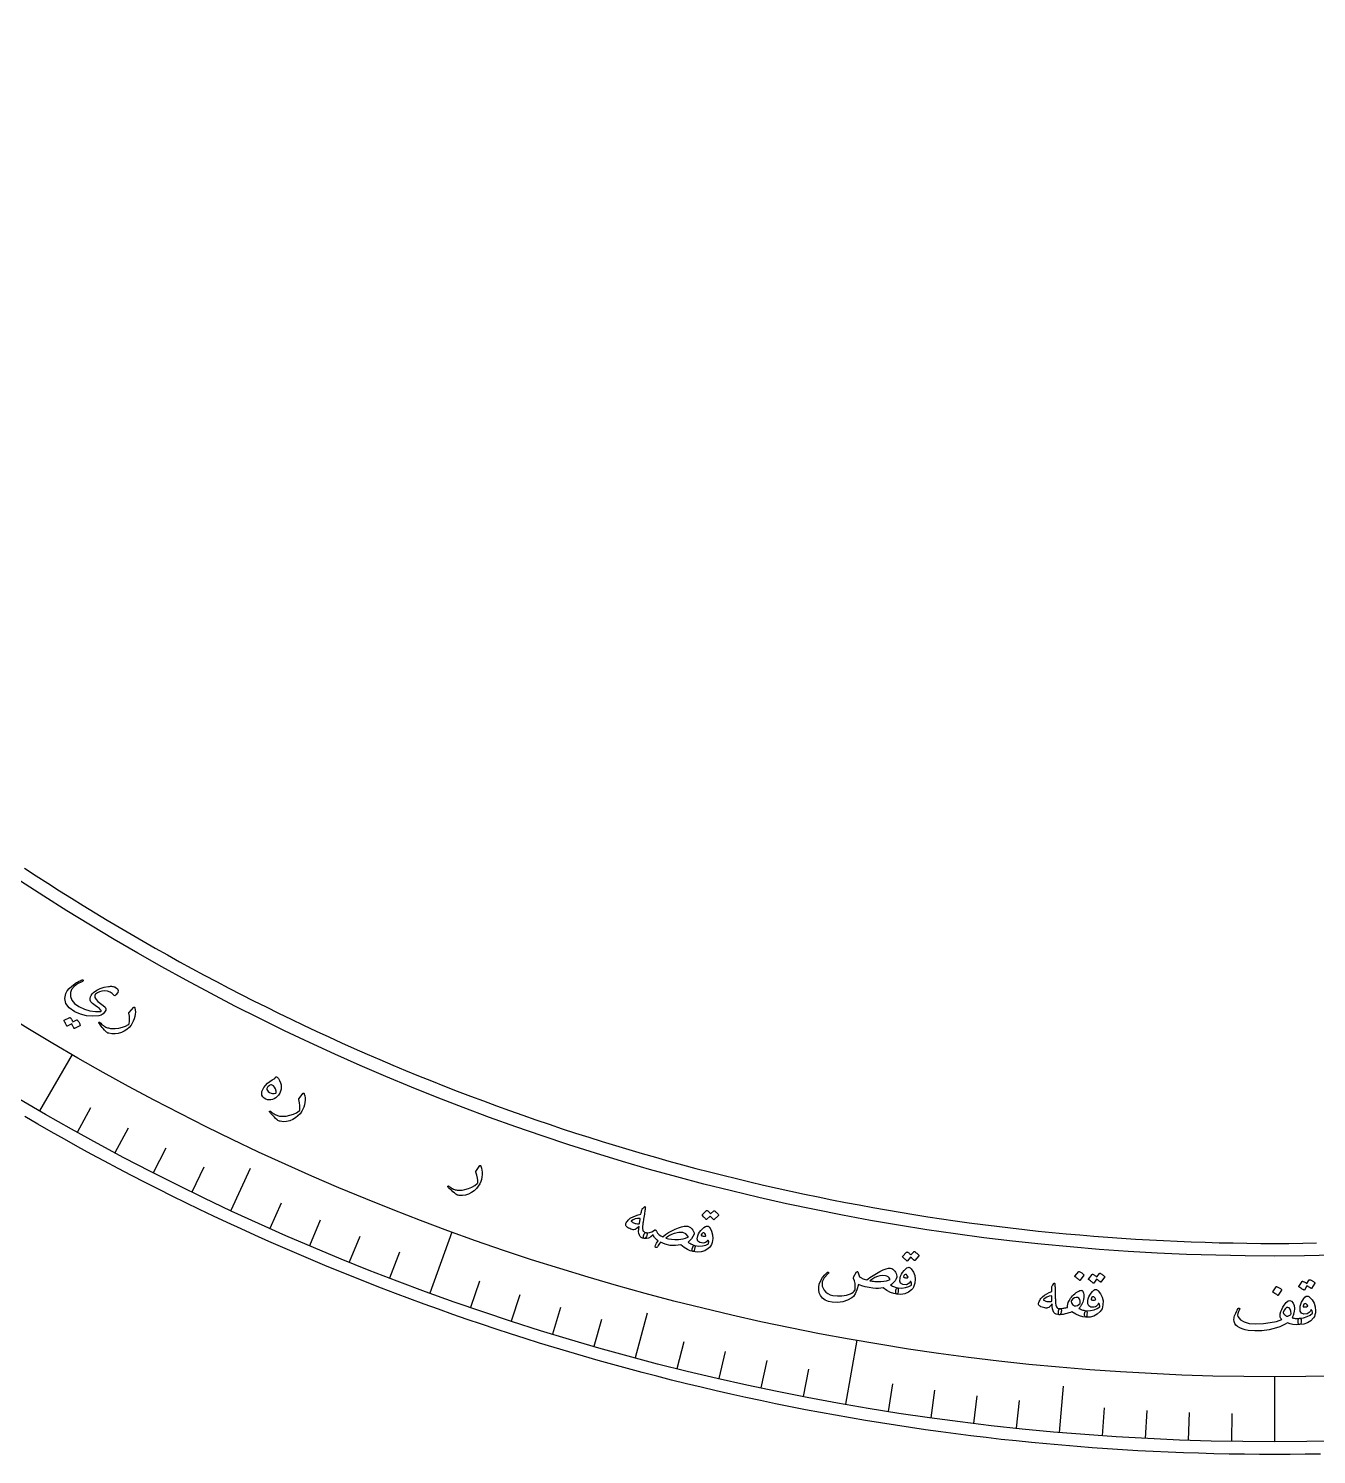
# Model space of a CAD drawing. Header units: millimetres. Extents: x -80 to 80, y -80 to 104.
# Drawn here: x -40.41 to 1.35, y -80.5 to -34.28 of the extents above; entities that cross this region are included whole.
import ezdxf

# ---------------------------------------------------------------- set-up
doc = ezdxf.new("R2010")
doc.units = ezdxf.units.MM
for name, color, linetype in [('CUT_INNER', 6, 'Continuous'), ('CUT_OUTER', 1, 'Continuous'), ('ENGRAVE', 7, 'Continuous'), ('ENGRAVE_FINE', 8, 'Continuous'), ('TEXT', 5, 'Continuous')]:
    doc.layers.add(name, color=color, linetype=linetype)

msp = doc.modelspace()

# ---------------------------------------------------------------- linework, layer by layer
at = {"layer": 'CUT_INNER'}
msp.add_lwpolyline([(-40.5454, -61.4939), (-40.1673, -61.7415), (-39.7877, -61.9868), (-39.4066, -62.2298), (-39.024, -62.4704), (-38.64, -62.7087), (-38.2545, -62.9446), (-37.8675, -63.1781), (-37.4792, -63.4093), (-37.0894, -63.6381), (-36.6982, -63.8645), (-36.3056, -64.0884), (-35.9117, -64.31), (-35.5165, -64.5291), (-35.1198, -64.7458), (-34.7219, -64.9601), (-34.3227, -65.1719), (-33.9221, -65.3813), (-33.5203, -65.5882), (-33.1172, -65.7927), (-32.7129, -65.9946), (-32.3074, -66.1941), (-31.9006, -66.3911), (-31.4926, -66.5856), (-31.0835, -66.7776), (-30.6732, -66.967), (-30.2617, -67.154), (-29.8491, -67.3384), (-29.4353, -67.5203), (-29.0205, -67.6996), (-28.6045, -67.8764), (-28.1875, -68.0507), (-27.7694, -68.2223), (-27.3503, -68.3914), (-26.9301, -68.558), (-26.509, -68.7219), (-26.0868, -68.8833), (-25.6636, -69.042), (-25.2395, -69.1982), (-24.8145, -69.3518), (-24.3885, -69.5027), (-23.9615, -69.6511), (-23.5337, -69.7968), (-23.105, -69.9399), (-22.6754, -70.0803), (-22.245, -70.2181), (-21.8137, -70.3533), (-21.3816, -70.4858), (-20.9487, -70.6157), (-20.5151, -70.7429), (-20.0806, -70.8675), (-19.6454, -70.9893), (-19.2094, -71.1085), (-18.7728, -71.2251), (-18.3354, -71.3389), (-17.8973, -71.4501), (-17.4586, -71.5585), (-17.0192, -71.6643), (-16.5791, -71.7674), (-16.1384, -71.8678), (-15.6972, -71.9655), (-15.2553, -72.0604), (-14.8129, -72.1527), (-14.3699, -72.2422), (-13.9263, -72.329), (-13.4823, -72.4131), (-13.0377, -72.4945), (-12.5926, -72.5731), (-12.1471, -72.649), (-11.7011, -72.7222), (-11.2547, -72.7926), (-10.8078, -72.8603), (-10.3605, -72.9252), (-9.9129, -72.9874), (-9.4648, -73.0469), (-9.0165, -73.1036), (-8.5677, -73.1575), (-8.1187, -73.2087), (-7.6693, -73.2571), (-7.2197, -73.3028), (-6.7698, -73.3457), (-6.3196, -73.3859), (-5.8692, -73.4233), (-5.4186, -73.4579), (-4.9678, -73.4898), (-4.5167, -73.5189), (-4.0655, -73.5452), (-3.6142, -73.5688), (-3.1627, -73.5896), (-2.7111, -73.6076), (-2.2594, -73.6228), (-1.8076, -73.6353), (-1.3558, -73.645), (-0.9039, -73.652), (-0.452, -73.6561), (0, -73.6575), (0.452, -73.6561), (0.9039, -73.652), (1.3558, -73.645)], dxfattribs=at)
at = {"layer": 'CUT_OUTER'}
msp.add_lwpolyline([(1.4817, -80.4864), (0.9879, -80.4939), (0.4939, -80.4985), (0, -80.5), (-0.4939, -80.4985), (-0.9879, -80.4939), (-1.4817, -80.4864), (-1.9756, -80.4758), (-2.4693, -80.4621), (-2.963, -80.4455), (-3.4565, -80.4258), (-3.9499, -80.403), (-4.4432, -80.3773), (-4.9363, -80.3485), (-5.4292, -80.3167), (-5.9219, -80.2819), (-6.4144, -80.244), (-6.9067, -80.2032), (-7.3987, -80.1593), (-7.8904, -80.1124), (-8.3818, -80.0624), (-8.8729, -80.0095), (-9.3636, -79.9536), (-9.8541, -79.8946), (-10.3441, -79.8326), (-10.8337, -79.7677), (-11.323, -79.6997), (-11.8118, -79.6287), (-12.3002, -79.5547), (-12.7881, -79.4778), (-13.2755, -79.3978), (-13.7624, -79.3149), (-14.2488, -79.2289), (-14.7347, -79.14), (-15.22, -79.0481), (-15.7048, -78.9532), (-16.1889, -78.8554), (-16.6725, -78.7545), (-17.1554, -78.6508), (-17.6376, -78.544), (-18.1193, -78.4343), (-18.6002, -78.3217), (-19.0804, -78.2061), (-19.5599, -78.0875), (-20.0387, -77.966), (-20.5167, -77.8416), (-20.9939, -77.7143), (-21.4704, -77.584), (-21.946, -77.4508), (-22.4208, -77.3147), (-22.8948, -77.1756), (-23.3679, -77.0337), (-23.8401, -76.8889), (-24.3115, -76.7411), (-24.7819, -76.5905), (-25.2514, -76.437), (-25.7199, -76.2806), (-26.1875, -76.1214), (-26.6541, -75.9593), (-27.1196, -75.7943), (-27.5842, -75.6265), (-28.0477, -75.4558), (-28.5102, -75.2823), (-28.9716, -75.1059), (-29.4318, -74.9267), (-29.891, -74.7447), (-30.3491, -74.5599), (-30.806, -74.3723), (-31.2618, -74.1819), (-31.7164, -73.9887), (-32.1697, -73.7927), (-32.6219, -73.5939), (-33.0729, -73.3923), (-33.5226, -73.188), (-33.971, -72.981), (-34.4182, -72.7711), (-34.8641, -72.5586), (-35.3086, -72.3433), (-35.7518, -72.1253), (-36.1937, -71.9046), (-36.6342, -71.6811), (-37.0734, -71.455), (-37.5111, -71.2262), (-37.9474, -70.9947), (-38.3823, -70.7605), (-38.8158, -70.5236), (-39.2478, -70.2841), (-39.6783, -70.042), (-40.1073, -69.7972), (-40.5348, -69.5498)], dxfattribs=at)
at = {"layer": 'ENGRAVE'}
for points in [[(-40.0447, -69.3595), (-38.991, -67.5344)], [(-33.8473, -72.5857), (-33.2111, -71.2214)], [(-27.3922, -75.2595), (-26.6714, -73.2791)], [(-20.7287, -77.3605), (-20.3391, -75.9064)], [(-13.9074, -78.8727), (-13.5414, -76.7972)], [(0, -80.0894), (0, -77.982)], [(-6.9803, -79.7847), (-6.8491, -78.2851)]]:
    msp.add_lwpolyline(points, dxfattribs=at)
for radius in [80.0894, 77.982, 74.068]:
    msp.add_circle((0, 0), radius, dxfattribs=at)
at = {"layer": 'ENGRAVE_FINE'}
for points in [[(-38.8281, -70.0478), (-38.3903, -69.2578)], [(-37.5997, -70.7148), (-37.1757, -69.9173)], [(-36.3598, -71.3602), (-35.9498, -70.5555)], [(-35.1089, -71.9839), (-34.713, -71.1721)], [(-32.5753, -73.1654), (-32.2079, -72.3402)], [(-31.2934, -73.7227), (-30.9405, -72.8913)], [(-30.002, -74.2576), (-29.6637, -73.4202)], [(-28.7015, -74.7699), (-28.3778, -73.9267)], [(-26.0746, -75.7261), (-25.7805, -74.8721)], [(-24.749, -76.1696), (-24.4699, -75.3106)], [(-23.4159, -76.5899), (-23.1518, -75.7262)], [(-22.0756, -76.9869), (-21.8267, -76.1187)], [(-19.3754, -77.7105), (-19.1569, -76.8341)], [(-18.0162, -78.0368), (-17.813, -77.1567)], [(-16.6515, -78.3393), (-16.4637, -77.4558)], [(-15.2818, -78.618), (-15.1094, -77.7314)], [(-12.5288, -79.1034), (-12.3875, -78.2113)], [(-11.1463, -79.31), (-11.0206, -78.4156)], [(-9.7604, -79.4925), (-9.6504, -78.596)], [(-8.3716, -79.6507), (-8.2772, -78.7524)], [(-5.5868, -79.8944), (-5.5238, -78.9933)], [(-4.1916, -79.9797), (-4.1443, -79.0777)], [(-2.7951, -80.0407), (-2.7636, -79.138)], [(-1.3978, -80.0773), (-1.382, -79.1742)]]:
    msp.add_lwpolyline(points, dxfattribs=at)
at = {"layer": 'TEXT'}
for points in [[(-37.6483, -65.6106), (-37.6992, -65.5533), (-37.7689, -65.512), (-37.8576, -65.4866), (-37.9653, -65.4771), (-38.041, -65.4836), (-38.112, -65.5025), (-38.1783, -65.534), (-38.2399, -65.5779), (-38.2495, -65.5882), (-38.2569, -65.6005), (-38.2623, -65.6147), (-38.2654, -65.6307), (-38.2587, -65.6903), (-38.2251, -65.7519), (-38.1644, -65.8154), (-38.0767, -65.8808), (-37.9895, -65.9443), (-37.9323, -66.0011), (-37.9051, -66.0513), (-37.908, -66.0949), (-37.947, -66.1672), (-37.9976, -66.2226), (-38.0596, -66.261), (-38.1332, -66.2823), (-38.3368, -66.297), (-38.535, -66.2794), (-38.7278, -66.2297), (-38.9149, -66.1479), (-39.0979, -66.0222), (-39.2067, -65.8811), (-39.2412, -65.7248), (-39.2017, -65.5537), (-39.1573, -65.4734), (-39.0948, -65.3947), (-39.0142, -65.3176), (-38.9156, -65.2421), (-38.8854, -65.2227), (-38.8555, -65.2045), (-38.8257, -65.1875), (-38.7963, -65.1717), (-38.7668, -65.1569), (-38.7372, -65.1433), (-38.7074, -65.1307), (-38.6774, -65.1192), (-38.6629, -65.1157), (-38.6526, -65.117), (-38.6463, -65.123), (-38.6442, -65.1337), (-38.6459, -65.1445), (-38.6502, -65.1537), (-38.6572, -65.1613), (-38.6668, -65.1674), (-38.8226, -65.2484), (-38.9386, -65.3358), (-39.0148, -65.43), (-39.051, -65.5309), (-39.0505, -65.6603), (-39.0064, -65.7775), (-38.9185, -65.8825), (-38.7869, -65.975), (-38.6014, -66.065), (-38.4205, -66.122), (-38.2445, -66.1462), (-38.0734, -66.1375), (-38.062, -66.135), (-38.0552, -66.1298), (-38.0531, -66.1219), (-38.0557, -66.1113), (-38.0747, -66.0834), (-38.1143, -66.0464), (-38.1742, -66), (-38.2545, -65.9444), (-38.3342, -65.8841), (-38.388, -65.8264), (-38.4162, -65.7712), (-38.4186, -65.7186), (-38.4039, -65.667), (-38.3795, -65.6182), (-38.3457, -65.572), (-38.3023, -65.5284), (-38.1999, -65.4528), (-38.0856, -65.3948), (-37.9595, -65.3544), (-37.8213, -65.3315), (-37.7859, -65.3276), (-37.7527, -65.3257), (-37.7215, -65.3258), (-37.6926, -65.3279), (-37.6658, -65.3319), (-37.6412, -65.3374), (-37.6189, -65.3446), (-37.5988, -65.3534), (-37.5288, -65.4028), (-37.5021, -65.4615), (-37.5187, -65.5293), (-37.5787, -65.6064), (-37.6006, -65.6238), (-37.6195, -65.6303), (-37.6354, -65.6259), (-37.6483, -65.6106)], [(-36.9963, -66.0036), (-36.9932, -66.0007), (-36.9903, -65.9986), (-36.9876, -65.9974), (-36.985, -65.9971), (-36.9792, -65.9997), (-36.9738, -66.0059), (-36.9689, -66.0158), (-36.9644, -66.0293), (-36.9524, -66.0919), (-36.9491, -66.1584), (-36.9542, -66.2288), (-36.968, -66.3032), (-36.9891, -66.3797), (-37.0159, -66.4517), (-37.0487, -66.5192), (-37.0873, -66.5821), (-37.1521, -66.6571), (-37.2264, -66.7223), (-37.3102, -66.7777), (-37.4036, -66.8232), (-37.5034, -66.8558), (-37.6051, -66.8708), (-37.7088, -66.8682), (-37.8144, -66.8478), (-37.841, -66.8393), (-37.8656, -66.8272), (-37.888, -66.8114), (-37.9084, -66.7919), (-37.9525, -66.7419), (-37.9919, -66.6962), (-38.0268, -66.6549), (-38.057, -66.6179), (-38.0826, -66.5854), (-38.1034, -66.5574), (-38.1193, -66.5339), (-38.1305, -66.5149), (-38.1323, -66.51), (-38.1331, -66.5057), (-38.1329, -66.5019), (-38.1317, -66.4987), (-38.1291, -66.4951), (-38.126, -66.4922), (-38.1223, -66.4899), (-38.1179, -66.4884), (-38.1133, -66.488), (-38.1086, -66.4892), (-38.1038, -66.4921), (-38.0991, -66.4966), (-38.0704, -66.5249), (-38.0423, -66.5508), (-38.0147, -66.5742), (-37.9878, -66.5952), (-37.9611, -66.6139), (-37.9345, -66.6304), (-37.908, -66.6448), (-37.8816, -66.657), (-37.8541, -66.6673), (-37.8247, -66.676), (-37.7932, -66.6831), (-37.7596, -66.6886), (-37.7239, -66.6924), (-37.6861, -66.6943), (-37.6461, -66.6944), (-37.6039, -66.6926), (-37.481, -66.6794), (-37.3678, -66.6536), (-37.2643, -66.6151), (-37.1704, -66.5641), (-37.1637, -66.5595), (-37.1578, -66.5531), (-37.1529, -66.5448), (-37.1489, -66.5348), (-37.1388, -66.4681), (-37.1371, -66.3886), (-37.1437, -66.2964), (-37.1584, -66.1915), (-37.1583, -66.1854), (-37.1574, -66.1804), (-37.1558, -66.1765), (-37.1536, -66.1736)], [(-38.848, -66.4168), (-38.8441, -66.4158), (-38.8398, -66.4164), (-38.8351, -66.4185), (-38.83, -66.4222), (-38.8147, -66.4407), (-38.8006, -66.4595), (-38.7874, -66.4788), (-38.7753, -66.4984), (-38.7642, -66.5186), (-38.754, -66.5395), (-38.7447, -66.5612), (-38.7363, -66.5836), (-38.7356, -66.5894), (-38.7367, -66.5945), (-38.7397, -66.5987), (-38.7446, -66.6023), (-38.9256, -66.6948), (-38.9294, -66.6952), (-38.9332, -66.693), (-38.9371, -66.6881), (-38.9412, -66.6805), (-38.9434, -66.6744), (-38.9476, -66.6654), (-38.9537, -66.6534), (-38.9617, -66.6385), (-38.9718, -66.6205), (-38.9838, -66.5992), (-38.9979, -66.5745), (-39.014, -66.5466), (-39.1564, -66.6171), (-39.1619, -66.6185), (-39.1668, -66.6168), (-39.1712, -66.6118), (-39.175, -66.6035), (-39.1783, -66.5963), (-39.1836, -66.5854), (-39.191, -66.5706), (-39.2005, -66.5519), (-39.2123, -66.5293), (-39.2266, -66.5026), (-39.2434, -66.4717), (-39.2628, -66.4367), (-39.2642, -66.432), (-39.2638, -66.4283), (-39.2618, -66.4256), (-39.2579, -66.4239), (-39.0779, -66.3393), (-39.074, -66.3383), (-39.0697, -66.3389), (-39.065, -66.341), (-39.0599, -66.3447), (-39.0465, -66.3597), (-39.0341, -66.3752), (-39.0227, -66.3913), (-39.0123, -66.408), (-39.0027, -66.4251), (-38.9941, -66.4425), (-38.9863, -66.4602), (-38.9793, -66.4782)], [(-32.3912, -68.2643), (-32.3701, -68.2645), (-32.3497, -68.2721), (-32.33, -68.2872), (-32.3111, -68.3097), (-32.27, -68.3786), (-32.2408, -68.4487), (-32.2236, -68.5199), (-32.2184, -68.5924), (-32.2241, -68.6626), (-32.2409, -68.7291), (-32.2687, -68.7921), (-32.3076, -68.8514), (-32.3513, -68.9016), (-32.3984, -68.9425), (-32.449, -68.9739), (-32.5029, -68.9959), (-32.5579, -69.0081), (-32.6116, -69.01), (-32.6639, -69.0016), (-32.7147, -68.983), (-32.7762, -68.9482), (-32.8197, -68.9057), (-32.845, -68.8556), (-32.8522, -68.7979), (-32.8436, -68.736), (-32.8201, -68.6716), (-32.782, -68.6045), (-32.7291, -68.5348), (-32.665, -68.4669), (-32.5941, -68.4072), (-32.5162, -68.3557), (-32.4315, -68.3125), (-32.4282, -68.3101), (-32.4243, -68.3053), (-32.4199, -68.2979), (-32.4149, -68.2879), (-32.4091, -68.2773), (-32.4032, -68.2698), (-32.3972, -68.2655), (-32.3912, -68.2643)], [(-32.405, -68.7932), (-32.3914, -68.7865), (-32.3837, -68.7733), (-32.3821, -68.7536), (-32.3864, -68.7273), (-32.4094, -68.6536), (-32.4382, -68.5958), (-32.473, -68.5538), (-32.5137, -68.5276), (-32.536, -68.5215), (-32.5604, -68.5236), (-32.5867, -68.5336), (-32.6149, -68.5518), (-32.641, -68.5735), (-32.6607, -68.5942), (-32.674, -68.6139), (-32.6809, -68.6326), (-32.6823, -68.6723), (-32.669, -68.7075), (-32.641, -68.7381), (-32.5984, -68.7641), (-32.5473, -68.7844), (-32.498, -68.796), (-32.4505, -68.799), (-32.405, -68.7932)], [(-31.5067, -68.7934), (-31.5038, -68.7902), (-31.5011, -68.7879), (-31.4984, -68.7865), (-31.4958, -68.786), (-31.4899, -68.7881), (-31.484, -68.7939), (-31.4783, -68.8033), (-31.4727, -68.8164), (-31.4557, -68.8778), (-31.447, -68.9439), (-31.4464, -69.0145), (-31.4541, -69.0897), (-31.4688, -69.1677), (-31.4898, -69.2417), (-31.5169, -69.3116), (-31.5502, -69.3774), (-31.6087, -69.4575), (-31.6775, -69.5285), (-31.7565, -69.5905), (-31.8459, -69.6434), (-31.9427, -69.6841), (-32.0429, -69.7073), (-32.1464, -69.7131), (-32.2533, -69.7013), (-32.2806, -69.6951), (-32.306, -69.685), (-32.3297, -69.6711), (-32.3516, -69.6533), (-32.3996, -69.607), (-32.4426, -69.5647), (-32.4807, -69.5263), (-32.5139, -69.4919), (-32.542, -69.4616), (-32.565, -69.4354), (-32.5828, -69.4133), (-32.5955, -69.3953), (-32.5977, -69.3905), (-32.5988, -69.3862), (-32.5989, -69.3825), (-32.598, -69.3792), (-32.5957, -69.3754), (-32.5929, -69.3722), (-32.5893, -69.3697), (-32.5851, -69.3678), (-32.5805, -69.367), (-32.5757, -69.3679), (-32.5708, -69.3703), (-32.5656, -69.3745), (-32.5348, -69.4004), (-32.5046, -69.4239), (-32.4753, -69.445), (-32.4467, -69.4637), (-32.4186, -69.4802), (-32.3907, -69.4945), (-32.3632, -69.5066), (-32.3358, -69.5166), (-32.3077, -69.5247), (-32.2776, -69.531), (-32.2456, -69.5355), (-32.2117, -69.5383), (-32.1758, -69.5391), (-32.138, -69.538), (-32.0981, -69.5348), (-32.0562, -69.5295), (-31.9348, -69.5064), (-31.824, -69.4714), (-31.724, -69.4247), (-31.6346, -69.3662), (-31.6282, -69.361), (-31.6229, -69.3542), (-31.6187, -69.3456), (-31.6155, -69.3353), (-31.6109, -69.268), (-31.6156, -69.1886), (-31.6297, -69.0972), (-31.6529, -68.9939), (-31.6533, -68.9878), (-31.6528, -68.9828), (-31.6516, -68.9787), (-31.6495, -68.9756)], [(-25.7809, -71.1376), (-25.7783, -71.1342), (-25.7757, -71.1316), (-25.7732, -71.13), (-25.7707, -71.1293), (-25.7646, -71.1309), (-25.7583, -71.1362), (-25.7518, -71.1451), (-25.7452, -71.1577), (-25.7232, -71.2175), (-25.7091, -71.2826), (-25.7027, -71.353), (-25.7042, -71.4285), (-25.7126, -71.5075), (-25.7274, -71.5829), (-25.7487, -71.6548), (-25.7766, -71.7231), (-25.8283, -71.8077), (-25.8911, -71.8841), (-25.9648, -71.9524), (-26.0496, -72.0124), (-26.1427, -72.0608), (-26.2406, -72.0922), (-26.3434, -72.1064), (-26.4509, -72.1034), (-26.4785, -72.0994), (-26.5047, -72.0915), (-26.5295, -72.0795), (-26.5528, -72.0636), (-26.6043, -72.0214), (-26.6507, -71.9827), (-26.6918, -71.9476), (-26.7277, -71.916), (-26.7582, -71.8881), (-26.7832, -71.8638), (-26.8028, -71.8432), (-26.8169, -71.8263), (-26.8194, -71.8218), (-26.8209, -71.8176), (-26.8213, -71.8139), (-26.8207, -71.8105), (-26.8188, -71.8066), (-26.8161, -71.8032), (-26.8128, -71.8004), (-26.8088, -71.7981), (-26.8043, -71.797), (-26.7994, -71.7974), (-26.7943, -71.7995), (-26.7888, -71.8032), (-26.7559, -71.8265), (-26.724, -71.8474), (-26.693, -71.8661), (-26.663, -71.8824), (-26.6336, -71.8965), (-26.6047, -71.9085), (-26.5762, -71.9184), (-26.5482, -71.9261), (-26.5194, -71.9318), (-26.4889, -71.9356), (-26.4567, -71.9375), (-26.4227, -71.9375), (-26.3869, -71.9354), (-26.3492, -71.9312), (-26.3097, -71.9247), (-26.2684, -71.9161), (-26.1493, -71.8831), (-26.0418, -71.8392), (-25.9459, -71.7845), (-25.8616, -71.7189), (-25.8556, -71.7132), (-25.8509, -71.7059), (-25.8474, -71.697), (-25.8451, -71.6865), (-25.846, -71.619), (-25.8572, -71.5403), (-25.8786, -71.4504), (-25.9103, -71.3493), (-25.9111, -71.3433), (-25.9111, -71.3382), (-25.9101, -71.334), (-25.9084, -71.3308)], [(-20.4426, -72.477), (-20.4262, -72.4671), (-20.4158, -72.4682), (-20.4114, -72.4806), (-20.4131, -72.5041), (-20.4154, -72.5179), (-20.4183, -72.5371), (-20.4219, -72.5617), (-20.4261, -72.5916), (-20.4312, -72.6272), (-20.4373, -72.6686), (-20.4445, -72.7158), (-20.4527, -72.7689), (-20.4607, -72.8211), (-20.468, -72.8678), (-20.4744, -72.9091), (-20.48, -72.9448), (-20.4847, -72.975), (-20.4886, -72.9994), (-20.4915, -73.0181), (-20.4936, -73.031), (-20.5047, -73.1131), (-20.5059, -73.179), (-20.4972, -73.2286), (-20.4787, -73.262), (-20.4634, -73.2772), (-20.4432, -73.29), (-20.4183, -73.3003), (-20.3885, -73.3082), (-20.3718, -73.3159), (-20.3607, -73.3282), (-20.3552, -73.345), (-20.3555, -73.3664), (-20.3602, -73.391), (-20.3678, -73.415), (-20.3781, -73.4386), (-20.3913, -73.4616), (-20.4052, -73.4806), (-20.4184, -73.4938), (-20.4309, -73.5014), (-20.4428, -73.5034), (-20.4998, -73.4869), (-20.5461, -73.4629), (-20.5817, -73.4313), (-20.6067, -73.3921), (-20.6225, -73.3405), (-20.6294, -73.2764), (-20.6275, -73.1999), (-20.6168, -73.111), (-20.662, -73.1542), (-20.7048, -73.1861), (-20.7449, -73.2068), (-20.7825, -73.2162), (-20.8106, -73.2154), (-20.8421, -73.2092), (-20.8772, -73.1976), (-20.9156, -73.1806), (-20.9551, -73.1591), (-20.9873, -73.1378), (-21.0123, -73.1169), (-21.03, -73.0963), (-21.0425, -73.0735), (-21.0488, -73.0516), (-21.049, -73.0306), (-21.0429, -73.0106), (-21.0306, -72.9869), (-21.0141, -72.9615), (-20.9932, -72.9344), (-20.9681, -72.9056), (-20.9412, -72.8772), (-20.9184, -72.8549), (-20.8997, -72.8387), (-20.8852, -72.8287), (-20.8099, -72.7923), (-20.7302, -72.7606), (-20.6461, -72.7336), (-20.5576, -72.7113), (-20.5487, -72.6689), (-20.5406, -72.6324), (-20.5332, -72.6019), (-20.5267, -72.5773), (-20.5197, -72.557), (-20.5108, -72.5397), (-20.5002, -72.5251), (-20.4877, -72.5134)], [(-20.5798, -72.8477), (-20.6658, -72.8525), (-20.7417, -72.8667), (-20.8076, -72.8905), (-20.8633, -72.9239), (-20.8679, -72.9293), (-20.8694, -72.9351), (-20.8678, -72.9411), (-20.863, -72.9474), (-20.8432, -72.9636), (-20.8208, -72.9779), (-20.7959, -72.9905), (-20.7684, -73.0014), (-20.7383, -73.0104), (-20.7057, -73.0177), (-20.6705, -73.0232), (-20.6328, -73.0269), (-20.6268, -73.0267), (-20.6201, -73.0253), (-20.6127, -73.0225), (-20.6047, -73.0185), (-20.601, -73.0004), (-20.5974, -72.9813), (-20.5941, -72.9614), (-20.5909, -72.9405), (-20.5879, -72.9187), (-20.585, -72.896), (-20.5823, -72.8723), (-20.5798, -72.8477)], [(-18.1896, -72.604), (-18.1862, -72.6019), (-18.1821, -72.6012), (-18.1771, -72.6019), (-18.1713, -72.6039), (-18.1521, -72.6173), (-18.1338, -72.6313), (-18.1163, -72.6459), (-18.0997, -72.6612), (-18.0839, -72.6773), (-18.0688, -72.6944), (-18.0543, -72.7125), (-18.0405, -72.7316), (-18.0383, -72.737), (-18.038, -72.7421), (-18.0396, -72.7471), (-18.0432, -72.7518), (-18.1883, -72.8921), (-18.1916, -72.8935), (-18.1958, -72.8925), (-18.2008, -72.8889), (-18.2066, -72.8828), (-18.2104, -72.8776), (-18.2167, -72.8702), (-18.2256, -72.8605), (-18.2371, -72.8485), (-18.2513, -72.8342), (-18.2683, -72.8172), (-18.2881, -72.7977), (-18.3107, -72.7755), (-18.4253, -72.8836), (-18.43, -72.8866), (-18.4351, -72.8863), (-18.4406, -72.8828), (-18.4463, -72.876), (-18.4513, -72.8701), (-18.4592, -72.8611), (-18.4701, -72.849), (-18.484, -72.8339), (-18.5011, -72.8156), (-18.5216, -72.7941), (-18.5456, -72.7694), (-18.5732, -72.7415), (-18.5757, -72.7374), (-18.5763, -72.7337), (-18.5751, -72.7306), (-18.572, -72.7279), (-18.4258, -72.5955), (-18.4224, -72.5934), (-18.4182, -72.5928), (-18.4132, -72.5935), (-18.4074, -72.5955), (-18.3909, -72.606), (-18.3751, -72.6173), (-18.3601, -72.6295), (-18.3459, -72.6424), (-18.3325, -72.656), (-18.3197, -72.6702), (-18.3076, -72.6849), (-18.2963, -72.7002)], [(-19.9255, -73.6197), (-19.9528, -73.662), (-19.9748, -73.6978), (-19.9916, -73.7273), (-20.0031, -73.7502), (-20.0128, -73.7687), (-20.0236, -73.7826), (-20.0355, -73.7917), (-20.0485, -73.7962), (-20.06, -73.7965), (-20.0703, -73.7944), (-20.0794, -73.79), (-20.0873, -73.7834), (-20.0918, -73.7562), (-20.078, -73.7124), (-20.0458, -73.652), (-19.9954, -73.575), (-20.025, -73.5556), (-20.0514, -73.5353), (-20.0746, -73.5141), (-20.0947, -73.492), (-20.1125, -73.4681), (-20.129, -73.4417), (-20.1442, -73.4128), (-20.158, -73.3812), (-20.2373, -73.4429), (-20.3111, -73.4838), (-20.3797, -73.504), (-20.4428, -73.5034), (-20.4537, -73.4988), (-20.4618, -73.4893), (-20.4671, -73.4752), (-20.4696, -73.4562), (-20.4685, -73.415), (-20.4616, -73.379), (-20.4487, -73.3481), (-20.43, -73.3223), (-20.4187, -73.3125), (-20.4081, -73.3068), (-20.398, -73.3054), (-20.3885, -73.3082), (-20.3363, -73.319), (-20.2734, -73.3091), (-20.1998, -73.2785), (-20.1157, -73.2271), (-20.1059, -73.221), (-20.0969, -73.2182), (-20.0889, -73.2187), (-20.0817, -73.2224), (-20.0778, -73.2251), (-20.0741, -73.2286), (-20.0706, -73.2329), (-20.0673, -73.238), (-20.064, -73.2437), (-20.0606, -73.2498), (-20.0569, -73.2562), (-20.0531, -73.2629), (-20.0154, -73.325), (-19.9684, -73.3765), (-19.9119, -73.4173), (-19.8461, -73.4475), (-19.7551, -73.3733), (-19.6574, -73.306), (-19.553, -73.2456), (-19.442, -73.1922), (-19.3347, -73.1493), (-19.2391, -73.1189), (-19.155, -73.1011), (-19.0824, -73.096), (-19.0379, -73.1025), (-18.9942, -73.1196), (-18.9511, -73.1472), (-18.9087, -73.1853), (-18.8727, -73.2274), (-18.8471, -73.2698), (-18.8319, -73.3123), (-18.8272, -73.3551), (-18.8716, -73.4348), (-18.9198, -73.505), (-18.9717, -73.5659), (-19.0273, -73.6174), (-18.9978, -73.6361), (-18.9691, -73.6536), (-18.9412, -73.6699), (-18.9142, -73.6849), (-18.888, -73.6984), (-18.8624, -73.7101), (-18.8376, -73.72), (-18.8134, -73.7281), (-18.8054, -73.7338), (-18.801, -73.7458), (-18.8003, -73.7641), (-18.8032, -73.7888), (-18.8152, -73.8501), (-18.8292, -73.8931), (-18.8453, -73.9179), (-18.8635, -73.9245), (-18.9538, -73.9), (-19.0496, -73.8552), (-19.1509, -73.7899), (-19.2575, -73.7041), (-19.4339, -73.7274), (-19.6041, -73.721), (-19.768, -73.6851), (-19.9255, -73.6197)], [(-19.0248, -73.4367), (-19.0993, -73.3526), (-19.2002, -73.309), (-19.3276, -73.3056), (-19.4818, -73.3424), (-19.5619, -73.3722), (-19.6335, -73.4062), (-19.6968, -73.4445), (-19.7516, -73.487), (-19.665, -73.5086), (-19.5672, -73.5229), (-19.4581, -73.5299), (-19.3378, -73.5295), (-19.2585, -73.5226), (-19.1809, -73.5089), (-19.1051, -73.4882), (-19.031, -73.4606), (-19.0238, -73.4565), (-19.0204, -73.4512), (-19.0207, -73.4445), (-19.0248, -73.4367)], [(-18.3865, -73.0954), (-18.3722, -73.1013), (-18.3573, -73.112), (-18.3418, -73.1275), (-18.3259, -73.1478), (-18.2637, -73.2599), (-18.2301, -73.377), (-18.225, -73.4992), (-18.2486, -73.6264), (-18.2714, -73.6901), (-18.2994, -73.7449), (-18.3325, -73.7909), (-18.3706, -73.8281), (-18.4816, -73.8968), (-18.6008, -73.9358), (-18.7282, -73.9451), (-18.8635, -73.9245), (-18.876, -73.9179), (-18.885, -73.9056), (-18.8904, -73.8875), (-18.8924, -73.8636), (-18.8921, -73.8508), (-18.8907, -73.8379), (-18.8884, -73.825), (-18.885, -73.8121), (-18.881, -73.7995), (-18.8767, -73.7875), (-18.8721, -73.7762), (-18.8673, -73.7655), (-18.8564, -73.7476), (-18.8438, -73.7355), (-18.8295, -73.729), (-18.8134, -73.7281), (-18.6808, -73.7435), (-18.5614, -73.7397), (-18.4553, -73.7167), (-18.3626, -73.6746), (-18.3587, -73.643), (-18.3571, -73.6174), (-18.3579, -73.5979), (-18.361, -73.5845), (-18.3659, -73.5725), (-18.371, -73.5641), (-18.3765, -73.5594), (-18.3823, -73.5583), (-18.3866, -73.5587), (-18.3902, -73.5598), (-18.3932, -73.5617), (-18.3954, -73.5643), (-18.4272, -73.6022), (-18.4615, -73.629), (-18.4983, -73.6448), (-18.5375, -73.6494), (-18.6435, -73.6312), (-18.7077, -73.5849), (-18.7301, -73.5105), (-18.7109, -73.4081), (-18.6874, -73.3525), (-18.6547, -73.2969), (-18.6128, -73.2414), (-18.5617, -73.1858), (-18.5111, -73.1397), (-18.465, -73.1093), (-18.4235, -73.0945), (-18.3865, -73.0954)], [(-18.5176, -73.3131), (-18.5408, -73.3138), (-18.5619, -73.3257), (-18.5809, -73.3489), (-18.5979, -73.3834), (-18.5992, -73.3891), (-18.5999, -73.3933), (-18.5998, -73.3959), (-18.5991, -73.397), (-18.5785, -73.4079), (-18.557, -73.4163), (-18.5347, -73.4224), (-18.5114, -73.4261), (-18.4903, -73.4269), (-18.4723, -73.4249), (-18.4574, -73.4201), (-18.4455, -73.4125), (-18.4611, -73.3713), (-18.4784, -73.341), (-18.4972, -73.3216), (-18.5176, -73.3131)], [(-11.7048, -73.927), (-11.7016, -73.9246), (-11.6975, -73.9236), (-11.6925, -73.9238), (-11.6866, -73.9253), (-11.6663, -73.9369), (-11.6468, -73.9492), (-11.6281, -73.9623), (-11.6102, -73.9761), (-11.5931, -73.9907), (-11.5765, -74.0064), (-11.5605, -74.0232), (-11.545, -74.0409), (-11.5423, -74.0461), (-11.5415, -74.0512), (-11.5428, -74.0563), (-11.5459, -74.0613), (-11.678, -74.2138), (-11.6813, -74.2156), (-11.6855, -74.2149), (-11.6908, -74.2118), (-11.6971, -74.2062), (-11.7013, -74.2014), (-11.7083, -74.1945), (-11.718, -74.1856), (-11.7305, -74.1748), (-11.7459, -74.1617), (-11.7644, -74.1463), (-11.7858, -74.1286), (-11.8102, -74.1085), (-11.9148, -74.2263), (-11.9193, -74.2297), (-11.9244, -74.2299), (-11.9302, -74.2269), (-11.9365, -74.2206), (-11.942, -74.2151), (-11.9507, -74.2069), (-11.9626, -74.1958), (-11.9777, -74.182), (-11.9963, -74.1653), (-12.0187, -74.1457), (-12.0448, -74.1232), (-12.0747, -74.0978), (-12.0776, -74.094), (-12.0786, -74.0904), (-12.0776, -74.0871), (-12.0747, -74.0842), (-11.9408, -73.9394), (-11.9376, -73.937), (-11.9335, -73.936), (-11.9285, -73.9362), (-11.9225, -73.9378), (-11.9051, -73.9468), (-11.8884, -73.9567), (-11.8724, -73.9674), (-11.8571, -73.9791), (-11.8425, -73.9915), (-11.8285, -74.0044), (-11.8152, -74.018), (-11.8026, -74.0322)], [(-13.0304, -75.1105), (-13.1585, -75.0921), (-13.2793, -75.0664), (-13.3928, -75.0335), (-13.4989, -74.9935), (-13.5571, -75.16), (-13.6118, -75.2876), (-13.6631, -75.3765), (-13.7109, -75.4264), (-13.8546, -75.503), (-14.01, -75.5518), (-14.177, -75.5726), (-14.3555, -75.5654), (-14.4777, -75.5409), (-14.5806, -75.497), (-14.6639, -75.4339), (-14.7276, -75.3515), (-14.7701, -75.2603), (-14.7914, -75.1681), (-14.7915, -75.0748), (-14.7707, -74.9805), (-14.7253, -74.8653), (-14.6674, -74.7634), (-14.5969, -74.6748), (-14.514, -74.5995), (-14.5036, -74.5918), (-14.4944, -74.5873), (-14.4864, -74.5859), (-14.4796, -74.5878), (-14.4733, -74.5919), (-14.4693, -74.5967), (-14.4673, -74.6023), (-14.4675, -74.6085), (-14.4695, -74.6152), (-14.473, -74.6218), (-14.4779, -74.6285), (-14.4842, -74.6351), (-14.6098, -74.7715), (-14.6736, -74.9067), (-14.6752, -75.0409), (-14.6142, -75.174), (-14.5624, -75.2353), (-14.4989, -75.2841), (-14.4236, -75.3205), (-14.3367, -75.3444), (-14.1846, -75.363), (-14.0369, -75.3601), (-13.8938, -75.3358), (-13.7553, -75.2902), (-13.7145, -75.2689), (-13.6773, -75.242), (-13.6438, -75.2096), (-13.6139, -75.1717), (-13.6101, -75.1661), (-13.6076, -75.1591), (-13.6062, -75.1508), (-13.606, -75.1411), (-13.6044, -75.044), (-13.6129, -74.954), (-13.6315, -74.8709), (-13.6603, -74.7949), (-13.6655, -74.7819), (-13.6679, -74.7706), (-13.6674, -74.761), (-13.6641, -74.753), (-13.5623, -74.5839), (-13.555, -74.5752), (-13.5482, -74.5693), (-13.5419, -74.5661), (-13.5361, -74.5657), (-13.5319, -74.5675), (-13.528, -74.5712), (-13.5244, -74.5769), (-13.5212, -74.5845), (-13.4645, -74.7389), (-13.448, -74.7527), (-13.4279, -74.766), (-13.4041, -74.7789), (-13.3766, -74.7912), (-13.3456, -74.8033), (-13.3113, -74.8155), (-13.2738, -74.8276), (-13.2329, -74.8397), (-13.1832, -74.802), (-13.1325, -74.7653), (-13.0808, -74.7297), (-13.028, -74.6951), (-12.9741, -74.6614), (-12.9192, -74.6288), (-12.8632, -74.5972), (-12.8062, -74.5667), (-12.6983, -74.5152), (-12.605, -74.481), (-12.526, -74.4644), (-12.4614, -74.4653), (-12.4214, -74.4761), (-12.3851, -74.4945), (-12.3527, -74.5206), (-12.324, -74.5543), (-12.2989, -74.5938), (-12.2787, -74.6348), (-12.2637, -74.6772), (-12.2536, -74.721), (-12.2532, -74.7294), (-12.2536, -74.7382), (-12.255, -74.7473), (-12.2573, -74.757), (-12.2796, -74.8106), (-12.3158, -74.8671), (-12.366, -74.9264), (-12.4301, -74.9886), (-12.4387, -74.9946), (-12.4462, -74.9996), (-12.4527, -75.0037), (-12.4583, -75.0067), (-12.4262, -75.024), (-12.3951, -75.0397), (-12.3649, -75.0541), (-12.3355, -75.0669), (-12.3071, -75.0782), (-12.2795, -75.0878), (-12.2527, -75.0957), (-12.2269, -75.1018), (-12.2184, -75.1068), (-12.213, -75.1183), (-12.2106, -75.1365), (-12.2114, -75.1614), (-12.2179, -75.2235), (-12.2281, -75.2676), (-12.2419, -75.2937), (-12.2594, -75.3018), (-12.3568, -75.2855), (-12.4625, -75.2462), (-12.5763, -75.1841), (-12.6981, -75.0989), (-12.7749, -75.1107), (-12.8559, -75.1166), (-12.9411, -75.1166), (-13.0304, -75.1105)], [(-12.6228, -74.7075), (-12.715, -74.699), (-12.8032, -74.7054), (-12.8874, -74.7266), (-12.9678, -74.7627), (-13.1323, -74.8665), (-13.0929, -74.8738), (-13.0522, -74.8799), (-13.0101, -74.8848), (-12.9667, -74.8885), (-12.9217, -74.891), (-12.8747, -74.8924), (-12.8258, -74.8926), (-12.7751, -74.8918), (-12.6777, -74.8855), (-12.5946, -74.8721), (-12.5258, -74.8517), (-12.4713, -74.8243), (-12.5027, -74.7791), (-12.5384, -74.7446), (-12.5784, -74.7207), (-12.6228, -74.7075)], [(-11.8575, -74.4339), (-11.8427, -74.4385), (-11.8269, -74.4478), (-11.8102, -74.4619), (-11.7925, -74.4807), (-11.7207, -74.5869), (-11.6768, -74.7006), (-11.6609, -74.8218), (-11.6732, -74.9506), (-11.6904, -75.016), (-11.7134, -75.0731), (-11.7422, -75.1219), (-11.777, -75.1623), (-11.8815, -75.2406), (-11.9968, -75.29), (-12.1228, -75.3104), (-12.2594, -75.3018), (-12.2724, -75.2964), (-12.2825, -75.2849), (-12.2895, -75.2674), (-12.2935, -75.2438), (-12.2944, -75.231), (-12.2942, -75.218), (-12.293, -75.205), (-12.2908, -75.1918), (-12.2879, -75.1788), (-12.2846, -75.1665), (-12.2811, -75.1549), (-12.2772, -75.1438), (-12.268, -75.1251), (-12.2565, -75.1118), (-12.2428, -75.1041), (-12.2269, -75.1018), (-12.0934, -75.1055), (-11.9748, -75.0911), (-11.8712, -75.0589), (-11.7826, -75.0087), (-11.7814, -74.9769), (-11.7821, -74.9513), (-11.7846, -74.9319), (-11.789, -74.9188), (-11.7948, -74.9072), (-11.8007, -74.8993), (-11.8066, -74.8951), (-11.8125, -74.8946), (-11.8167, -74.8954), (-11.8202, -74.8968), (-11.823, -74.8989), (-11.825, -74.9018), (-11.8533, -74.9423), (-11.8851, -74.972), (-11.9203, -74.9909), (-11.959, -74.999), (-12.0661, -74.9903), (-12.1342, -74.9498), (-12.1631, -74.8777), (-12.153, -74.774), (-12.1346, -74.7165), (-12.1069, -74.6583), (-12.0701, -74.5993), (-12.0241, -74.5394), (-11.9777, -74.489), (-11.9345, -74.4546), (-11.8944, -74.4362), (-11.8575, -74.4339)], [(-11.9689, -74.6623), (-11.9919, -74.665), (-12.0119, -74.6788), (-12.0288, -74.7035), (-12.0427, -74.7394), (-12.0435, -74.7452), (-12.0437, -74.7495), (-12.0434, -74.7521), (-12.0426, -74.7531), (-12.0212, -74.7621), (-11.999, -74.7686), (-11.9762, -74.7727), (-11.9527, -74.7743), (-11.9317, -74.7733), (-11.9139, -74.7697), (-11.8994, -74.7636), (-11.8882, -74.755), (-11.9075, -74.7153), (-11.9273, -74.6866), (-11.9478, -74.6689), (-11.9689, -74.6623)], [(-6.3591, -74.5704), (-6.3561, -74.5679), (-6.3521, -74.5665), (-6.3471, -74.5664), (-6.341, -74.5674), (-6.2995, -74.5888), (-6.2608, -74.6138), (-6.2249, -74.6425), (-6.1917, -74.6749), (-6.1886, -74.6797), (-6.1875, -74.6843), (-6.1883, -74.6887), (-6.191, -74.693), (-6.3095, -74.8548), (-6.3138, -74.8585), (-6.3188, -74.8591), (-6.3248, -74.8565), (-6.3316, -74.8507), (-6.3374, -74.8457), (-6.3467, -74.8381), (-6.3594, -74.828), (-6.3755, -74.8153), (-6.3953, -74.8001), (-6.4191, -74.7822), (-6.4468, -74.7618), (-6.4785, -74.7387), (-6.4826, -74.7349), (-6.4845, -74.7314), (-6.4842, -74.728), (-6.4817, -74.7248)], [(-5.6867, -74.6315), (-5.6837, -74.6289), (-5.6797, -74.6275), (-5.6747, -74.6273), (-5.6686, -74.6283), (-5.6475, -74.6383), (-5.6271, -74.649), (-5.6074, -74.6605), (-5.5885, -74.6728), (-5.5702, -74.686), (-5.5523, -74.7003), (-5.535, -74.7157), (-5.5182, -74.7322), (-5.5151, -74.7371), (-5.5139, -74.7421), (-5.5147, -74.7473), (-5.5175, -74.7526), (-5.6368, -74.9152), (-5.6399, -74.9173), (-5.6442, -74.9169), (-5.6497, -74.9143), (-5.6565, -74.9092), (-5.661, -74.9047), (-5.6685, -74.8985), (-5.6789, -74.8904), (-5.6923, -74.8806), (-5.7087, -74.8688), (-5.7283, -74.855), (-5.7511, -74.839), (-5.7771, -74.821), (-5.8718, -74.9469), (-5.876, -74.9506), (-5.8811, -74.9512), (-5.8871, -74.9486), (-5.8939, -74.9429), (-5.8998, -74.9379), (-5.9091, -74.9304), (-5.9219, -74.9203), (-5.9381, -74.9078), (-5.958, -74.8926), (-5.9819, -74.8749), (-6.0097, -74.8546), (-6.0416, -74.8317), (-6.0447, -74.8281), (-6.046, -74.8246), (-6.0453, -74.8213), (-6.0427, -74.8181), (-5.9209, -74.663), (-5.9179, -74.6604), (-5.9139, -74.659), (-5.9089, -74.6588), (-5.9028, -74.6599), (-5.8848, -74.6674), (-5.8673, -74.6759), (-5.8505, -74.6854), (-5.8343, -74.6957), (-5.8187, -74.7069), (-5.8037, -74.7187), (-5.7894, -74.7312), (-5.7756, -74.7443)], [(1.1149, -74.8395), (1.1176, -74.8367), (1.1215, -74.8349), (1.1265, -74.8343), (1.1326, -74.8348), (1.1546, -74.8427), (1.1759, -74.8515), (1.1965, -74.8612), (1.2165, -74.8717), (1.2359, -74.8832), (1.2549, -74.8959), (1.2736, -74.9096), (1.2918, -74.9245), (1.2954, -74.9291), (1.297, -74.934), (1.2967, -74.9392), (1.2944, -74.9447), (1.1904, -75.1176), (1.1875, -75.1199), (1.1831, -75.1199), (1.1774, -75.1178), (1.1702, -75.1134), (1.1653, -75.1093), (1.1573, -75.1037), (1.1461, -75.0967), (1.1319, -75.0881), (1.1145, -75.0779), (1.0937, -75.0658), (1.0696, -75.0521), (1.0421, -75.0365), (0.9592, -75.1704), (0.9553, -75.1745), (0.9503, -75.1756), (0.9442, -75.1736), (0.9368, -75.1684), (0.9305, -75.164), (0.9205, -75.1574), (0.9069, -75.1485), (0.8896, -75.1375), (0.8684, -75.1242), (0.843, -75.1088), (0.8134, -75.0911), (0.7797, -75.0712), (0.7762, -75.0678), (0.7746, -75.0645), (0.775, -75.0611), (0.7773, -75.0577), (0.8845, -74.8921), (0.8872, -74.8893), (0.8911, -74.8876), (0.8961, -74.8869), (0.9022, -74.8874), (0.9209, -74.8933), (0.9391, -74.9002), (0.9567, -74.9081), (0.9737, -74.9169), (0.9903, -74.9266), (1.0062, -74.937), (1.0217, -74.9482), (1.0366, -74.96)], [(-7.1641, -74.9633), (-7.1496, -74.9506), (-7.1392, -74.9499), (-7.1327, -74.9612), (-7.1302, -74.9846), (-7.13, -74.9987), (-7.1294, -75.0181), (-7.1285, -75.0429), (-7.1273, -75.0731), (-7.126, -75.109), (-7.1246, -75.1508), (-7.1232, -75.1986), (-7.1218, -75.2523), (-7.1204, -75.3051), (-7.1192, -75.3523), (-7.1181, -75.3941), (-7.1172, -75.4302), (-7.1165, -75.4608), (-7.1159, -75.4855), (-7.1155, -75.5044), (-7.1153, -75.5175), (-7.1115, -75.6003), (-7.1009, -75.6653), (-7.0835, -75.7125), (-7.0593, -75.7421), (-7.0415, -75.7543), (-7.0194, -75.7633), (-6.993, -75.769), (-6.9623, -75.7714), (-6.9444, -75.776), (-6.9313, -75.7861), (-6.923, -75.8017), (-6.9194, -75.8228), (-6.9197, -75.8478), (-6.9228, -75.8728), (-6.9288, -75.8978), (-6.9376, -75.9229), (-6.9479, -75.944), (-6.9586, -75.9594), (-6.9695, -75.9691), (-6.9808, -75.9732), (-7.0398, -75.9672), (-7.0897, -75.9518), (-7.1304, -75.9271), (-7.162, -75.893), (-7.1867, -75.845), (-7.205, -75.7832), (-7.2168, -75.7076), (-7.2221, -75.6182), (-7.2589, -75.6688), (-7.2953, -75.7078), (-7.3311, -75.7353), (-7.3664, -75.7513), (-7.3942, -75.7555), (-7.4263, -75.755), (-7.4629, -75.7499), (-7.5037, -75.7401), (-7.5464, -75.7259), (-7.5819, -75.7108), (-7.6102, -75.6947), (-7.6313, -75.6775), (-7.6477, -75.6574), (-7.6579, -75.637), (-7.6617, -75.6163), (-7.6593, -75.5955), (-7.6515, -75.57), (-7.6398, -75.542), (-7.6241, -75.5117), (-7.6045, -75.4788), (-7.5831, -75.4461), (-7.5647, -75.4201), (-7.5492, -75.4008), (-7.5367, -75.3884), (-7.4691, -75.3391), (-7.3963, -75.2937), (-7.3184, -75.2521), (-7.2353, -75.2143), (-7.2341, -75.171), (-7.2326, -75.1337), (-7.2309, -75.1024), (-7.2289, -75.077), (-7.2256, -75.0558), (-7.22, -75.0371), (-7.2121, -75.0209), (-7.2019, -75.0072)], [(-6.2717, -75.1788), (-6.2685, -75.1791), (-6.2656, -75.1796), (-6.263, -75.1802), (-6.2606, -75.1809), (-6.2585, -75.1817), (-6.2563, -75.1826), (-6.2541, -75.1837), (-6.252, -75.185), (-6.2293, -75.2073), (-6.2119, -75.2363), (-6.1998, -75.2719), (-6.193, -75.3141), (-6.1914, -75.3988), (-6.2015, -75.48), (-6.2236, -75.5577), (-6.2575, -75.6318), (-6.2671, -75.6491), (-6.2773, -75.6663), (-6.2881, -75.6835), (-6.2994, -75.7006), (-6.3113, -75.7177), (-6.3237, -75.7347), (-6.3367, -75.7517), (-6.3503, -75.7687), (-6.317, -75.7832), (-6.2847, -75.7964), (-6.2534, -75.8083), (-6.2231, -75.8188), (-6.1939, -75.8277), (-6.1656, -75.835), (-6.1383, -75.8407), (-6.112, -75.8447), (-6.1022, -75.8491), (-6.0951, -75.8602), (-6.0909, -75.8782), (-6.0895, -75.903), (-6.0911, -75.9654), (-6.0981, -76.0102), (-6.1105, -76.0373), (-6.1283, -76.0467), (-6.225, -76.0383), (-6.3329, -76.0073), (-6.4518, -75.9538), (-6.5817, -75.8777), (-6.629, -75.8951), (-6.6817, -75.9119), (-6.7398, -75.9283), (-6.8032, -75.9441), (-6.8665, -75.9582), (-6.9173, -75.9677), (-6.9554, -75.9727), (-6.9808, -75.9732), (-6.9932, -75.9689), (-7.0034, -75.9587), (-7.0113, -75.9424), (-7.0169, -75.9201), (-7.0186, -75.9075), (-7.0194, -75.895), (-7.0191, -75.8826), (-7.0179, -75.8703), (-7.016, -75.858), (-7.0137, -75.8458), (-7.0109, -75.8336), (-7.0077, -75.8215), (-6.9989, -75.7994), (-6.9884, -75.7837), (-6.9762, -75.7744), (-6.9623, -75.7714), (-6.9296, -75.7685), (-6.8977, -75.7652), (-6.8666, -75.7613), (-6.8363, -75.7569), (-6.8066, -75.752), (-6.777, -75.7467), (-6.7478, -75.7409), (-6.7188, -75.7346), (-6.7185, -75.6839), (-6.7108, -75.6319), (-6.6956, -75.5786), (-6.673, -75.524), (-6.6495, -75.4804), (-6.6229, -75.4385), (-6.5932, -75.3983), (-6.5605, -75.3598), (-6.5244, -75.323), (-6.4847, -75.2878), (-6.4414, -75.2544), (-6.3945, -75.2227), (-6.3583, -75.202), (-6.3258, -75.1878), (-6.2969, -75.1801), (-6.2717, -75.1788)], [(-5.7979, -75.1491), (-5.7828, -75.1525), (-5.7663, -75.1605), (-5.7485, -75.1732), (-5.7293, -75.1905), (-5.6492, -75.2905), (-5.5962, -75.4003), (-5.5706, -75.5199), (-5.5724, -75.6493), (-5.5842, -75.7158), (-5.6025, -75.7746), (-5.6274, -75.8255), (-5.6587, -75.8686), (-5.7565, -75.9551), (-5.8675, -76.0136), (-5.9914, -76.0442), (-6.1283, -76.0467), (-6.1417, -76.0424), (-6.1526, -76.0318), (-6.161, -76.0148), (-6.167, -75.9916), (-6.1688, -75.9789), (-6.1697, -75.966), (-6.1696, -75.9529), (-6.1684, -75.9396), (-6.1666, -75.9264), (-6.1643, -75.9139), (-6.1618, -75.902), (-6.1588, -75.8906), (-6.1511, -75.8712), (-6.1408, -75.8571), (-6.1277, -75.8483), (-6.112, -75.8447), (-5.9787, -75.8376), (-5.8616, -75.8137), (-5.761, -75.7731), (-5.6767, -75.716), (-5.6781, -75.6841), (-5.6809, -75.6587), (-5.6849, -75.6396), (-5.6903, -75.6269), (-5.6971, -75.6158), (-5.7036, -75.6084), (-5.7098, -75.6047), (-5.7157, -75.6047), (-5.7199, -75.6058), (-5.7233, -75.6075), (-5.7259, -75.6098), (-5.7276, -75.6128), (-5.7526, -75.6555), (-5.7819, -75.6877), (-5.8154, -75.7094), (-5.8533, -75.7206), (-5.9608, -75.7206), (-6.032, -75.6857), (-6.0666, -75.6162), (-6.0649, -75.512), (-6.0512, -75.4532), (-6.0283, -75.3929), (-5.9964, -75.3311), (-5.9554, -75.2678), (-5.9132, -75.2138), (-5.8729, -75.176), (-5.8345, -75.1544), (-5.7979, -75.1491)], [(0.0401, -75.0617), (0.0429, -75.0589), (0.0468, -75.0572), (0.0518, -75.0566), (0.0579, -75.0572), (0.1012, -75.0749), (0.1421, -75.0965), (0.1804, -75.122), (0.2163, -75.1515), (0.2198, -75.156), (0.2213, -75.1604), (0.2209, -75.165), (0.2186, -75.1695), (0.114, -75.3408), (0.1101, -75.3449), (0.1051, -75.3459), (0.0989, -75.3438), (0.0917, -75.3386), (0.0854, -75.3341), (0.0754, -75.3273), (0.0619, -75.3183), (0.0447, -75.3071), (0.0236, -75.2936), (-0.0017, -75.2778), (-0.0311, -75.2598), (-0.0647, -75.2395), (-0.0692, -75.2362), (-0.0714, -75.2328), (-0.0714, -75.2294), (-0.0692, -75.226)], [(-7.2328, -75.3525), (-7.3166, -75.3726), (-7.3887, -75.4002), (-7.4492, -75.4354), (-7.4981, -75.4782), (-7.5017, -75.4843), (-7.5022, -75.4902), (-7.4995, -75.4959), (-7.4936, -75.5013), (-7.4712, -75.5136), (-7.4466, -75.5237), (-7.4199, -75.5317), (-7.3909, -75.5374), (-7.3597, -75.5409), (-7.3263, -75.5423), (-7.2907, -75.5414), (-7.2529, -75.5383), (-7.247, -75.5371), (-7.2407, -75.5344), (-7.2339, -75.5304), (-7.2268, -75.525), (-7.2264, -75.5065), (-7.2263, -75.4872), (-7.2265, -75.4669), (-7.2271, -75.4458), (-7.228, -75.4238), (-7.2293, -75.4009), (-7.2309, -75.3772), (-7.2328, -75.3525)], [(-6.3922, -75.4082), (-6.4449, -75.4066), (-6.4966, -75.4224), (-6.5472, -75.4554), (-6.5969, -75.5058), (-6.6061, -75.5231), (-6.6066, -75.5456), (-6.5981, -75.5735), (-6.5808, -75.6066), (-6.5569, -75.6384), (-6.5308, -75.6618), (-6.5025, -75.677), (-6.4721, -75.6838), (-6.438, -75.6812), (-6.4007, -75.6678), (-6.3602, -75.6437), (-6.3166, -75.6088), (-6.3135, -75.5334), (-6.3251, -75.4748), (-6.3514, -75.4331), (-6.3922, -75.4082)], [(-5.8904, -75.3858), (-5.9132, -75.3903), (-5.932, -75.4057), (-5.9468, -75.4317), (-5.9577, -75.4686), (-5.9581, -75.4745), (-5.958, -75.4787), (-5.9575, -75.4813), (-5.9566, -75.4822), (-5.9345, -75.4895), (-5.9119, -75.4942), (-5.8888, -75.4964), (-5.8653, -75.4961), (-5.8443, -75.4934), (-5.8269, -75.4884), (-5.813, -75.4811), (-5.8025, -75.4716), (-5.8249, -75.4336), (-5.8471, -75.4067), (-5.8689, -75.3907), (-5.8904, -75.3858)], [(0.3031, -75.6577), (0.3715, -75.5703), (0.4342, -75.5203), (0.4911, -75.5077), (0.5424, -75.5326), (0.5933, -75.5954), (0.6243, -75.6743), (0.6352, -75.7695), (0.626, -75.8809), (0.622, -75.9015), (0.6167, -75.9229), (0.61, -75.945), (0.6019, -75.9678), (0.5925, -75.9913), (0.582, -76.0155), (0.5703, -76.0404), (0.5575, -76.066), (0.5801, -76.0732), (0.605, -76.0792), (0.6321, -76.084), (0.6615, -76.0877), (0.6933, -76.09), (0.7276, -76.0905), (0.7644, -76.0893), (0.8038, -76.0864), (0.8135, -76.086), (0.8224, -76.0873), (0.8305, -76.0903), (0.8377, -76.095), (0.8467, -76.1036), (0.8532, -76.1162), (0.8572, -76.1328), (0.8587, -76.1533), (0.856, -76.2108), (0.8463, -76.2525), (0.8296, -76.2786), (0.8059, -76.289), (0.6905, -76.2933), (0.5863, -76.2859), (0.4934, -76.2667), (0.4117, -76.2358), (0.3377, -76.2808), (0.2531, -76.3226), (0.1579, -76.3613), (0.0521, -76.3968), (-0.1869, -76.4561), (-0.4188, -76.4896), (-0.6432, -76.4975), (-0.8601, -76.4798), (-0.965, -76.4592), (-1.0575, -76.4317), (-1.1376, -76.3972), (-1.2054, -76.3558), (-1.2592, -76.3068), (-1.2972, -76.2518), (-1.3194, -76.1909), (-1.3261, -76.1241), (-1.3232, -76.087), (-1.316, -76.048), (-1.3043, -76.0069), (-1.2883, -75.9637), (-1.2682, -75.9184), (-1.2442, -75.8707), (-1.2165, -75.8207), (-1.1849, -75.7684), (-1.1792, -75.7626), (-1.1735, -75.7584), (-1.1679, -75.756), (-1.1622, -75.7552), (-1.1541, -75.7561), (-1.1477, -75.7583), (-1.1429, -75.7619), (-1.1399, -75.7668), (-1.1376, -75.7738), (-1.1373, -75.7809), (-1.139, -75.7884), (-1.1426, -75.7961), (-1.1807, -75.8691), (-1.2027, -75.9319), (-1.2085, -75.9846), (-1.198, -76.0271), (-1.1152, -76.1314), (-0.9916, -76.2057), (-0.8273, -76.2499), (-0.6223, -76.2637), (-0.3719, -76.2533), (-0.1459, -76.2272), (0.0557, -76.1856), (0.2327, -76.1285), (0.1987, -76.0939), (0.1783, -76.0504), (0.1714, -75.9982), (0.178, -75.9373), (0.1959, -75.8692), (0.2227, -75.7998), (0.2584, -75.7294), (0.3031, -75.6577)], [(0.427, -75.7314), (0.3828, -75.7381), (0.3423, -75.769), (0.3056, -75.824), (0.2725, -75.9032), (0.2753, -75.9122), (0.2791, -75.9212), (0.2838, -75.9302), (0.2896, -75.9392), (0.296, -75.948), (0.3029, -75.9566), (0.3101, -75.9649), (0.3179, -75.9729), (0.3329, -75.9863), (0.3484, -75.9975), (0.3645, -76.0064), (0.3812, -76.0131), (0.3983, -76.0163), (0.4178, -76.0146), (0.4399, -76.0081), (0.4645, -75.9969), (0.4891, -75.9831), (0.5089, -75.969), (0.5239, -75.9547), (0.5341, -75.9401), (0.5243, -75.852), (0.5032, -75.7878), (0.4707, -75.7476), (0.427, -75.7314)], [(1.0511, -75.3651), (1.0665, -75.3671), (1.0837, -75.3736), (1.1026, -75.3846), (1.1232, -75.4001), (1.2121, -75.4924), (1.2748, -75.5969), (1.3112, -75.7137), (1.3212, -75.8427), (1.3154, -75.9101), (1.3025, -75.9702), (1.2824, -76.0232), (1.2551, -76.069), (1.1655, -76.164), (1.0604, -76.2324), (0.9397, -76.2741), (0.8036, -76.289), (0.7899, -76.2859), (0.778, -76.2763), (0.7681, -76.2602), (0.7601, -76.2377), (0.7571, -76.2252), (0.7551, -76.2124), (0.754, -76.1993), (0.7539, -76.1859), (0.7546, -76.1727), (0.7557, -76.16), (0.7572, -76.1479), (0.7591, -76.1364), (0.765, -76.1163), (0.774, -76.1013), (0.7862, -76.0913), (0.8015, -76.0864), (0.9336, -76.0671), (1.048, -76.0327), (1.1446, -75.9832), (1.2233, -75.9186), (1.219, -75.8871), (1.214, -75.8619), (1.2082, -75.8433), (1.2017, -75.8312), (1.1939, -75.8207), (1.1868, -75.814), (1.1802, -75.8108), (1.1743, -75.8113), (1.1703, -75.8128), (1.1671, -75.8148), (1.1647, -75.8174), (1.1632, -75.8205), (1.1423, -75.8653), (1.116, -75.9), (1.0846, -75.9247), (1.0479, -75.9393), (0.9408, -75.949), (0.8668, -75.9207), (0.8259, -75.8546), (0.8182, -75.7507), (0.8265, -75.691), (0.8438, -75.6289), (0.87, -75.5644), (0.9051, -75.4976), (0.9422, -75.44), (0.9789, -75.3987), (1.0152, -75.3737), (1.0511, -75.3651)], [(0.9805, -75.6092), (0.9583, -75.6158), (0.9409, -75.6328), (0.9285, -75.6601), (0.921, -75.6978), (0.9212, -75.7037), (0.9217, -75.7079), (0.9224, -75.7104), (0.9234, -75.7112), (0.9461, -75.7164), (0.969, -75.7191), (0.9922, -75.7192), (1.0156, -75.7168), (1.0362, -75.7122), (1.0531, -75.7056), (1.0663, -75.6971), (1.0758, -75.6867), (1.0501, -75.6509), (1.0256, -75.6261), (1.0024, -75.6122), (0.9805, -75.6092)]]:
    msp.add_lwpolyline(points, close=True, dxfattribs=at)

doc.saveas('drawing.dxf')
